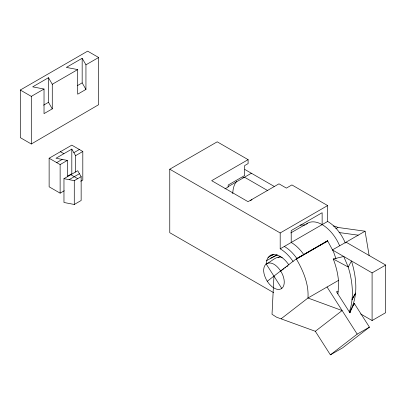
<?xml version="1.0" encoding="UTF-8"?>
<svg xmlns="http://www.w3.org/2000/svg" width="406" height="406" viewBox="0 0 406 406"><rect width="100%" height="100%" fill="white"/><g stroke="black" fill="none" stroke-linecap="round" stroke-linejoin="round"><path stroke-width="0.61" d="M385.7 265.062L372.089 272.883L332.382 249.918L346.064 242.179L385.7 265.062L385.614 312.727L372.089 320.537L360.68 313.95M349.282 311.97C351.525 306.002 352.256 299.572 352.393 293.228A76.272 44.036 60 0 0 349.754 272.462L348.236 267.031L343.72 256.48L333.26 258.982A56.835 32.815 60 0 1 338.645 285.291L337.888 293.888M349.353 312.442C353.89 304.886 355.823 296.035 355.829 287.275A71.41 41.229 60 0 0 351.464 261.043L348.236 267.031L333.26 258.982M273.948 276.146L272.02 314.295L276.638 317.238L315.33 331.291L330.393 354.854L342.634 347.846L369.45 327.155L354.255 303.389L349.84 312.666L336.422 291.681L338.234 291.818M266.234 263.961C266.24 260.302 267.869 256.501 271.284 254.841M353.555 305.713L354.255 303.389M352.002 299.917L355.504 293.386M352.114 299.166L355.56 293.01M306.474 224.264L307.616 223.204A29.161 16.834 60 0 1 339.589 245.711M325.084 242.681L327.551 240.738L333.58 251.943L336.021 258.891M327.551 240.738L296.273 258.855L267.239 281.292L269.477 284.276L272.035 286.722L274.72 288.448A14.58 8.419 60 0 0 283.743 285.504A14.58 8.419 60 0 0 280.673 270.99C277.638 266.453 271.898 260.693 266.123 263.864C261.484 268.696 264.276 276.303 267.239 281.292M281.175 318.746L307.961 298.014L338.736 280.247M315.33 331.291L342.116 310.56L307.961 298.014C308.936 284.19 303.257 270.822 296.436 259.094L296.273 258.855L327.672 240.956L296.436 259.094M330.393 354.854L357.184 334.123L369.45 327.155M283.758 268.818L280.673 270.99L281.728 270.376M284.789 268.097L285.819 267.376M286.844 266.651L287.874 265.93M31.298 143.993L98.648 104.702L98.648 57.495L87.65 51.146L20.3 90.03L20.3 137.644L31.298 143.993L31.298 96.379L44.026 89.031L44.026 113.629L52.272 108.869L52.272 84.27L48.492 77.719L32.683 86.848L44.026 89.031M82.169 58.276L66.361 67.406L77.698 69.588L77.698 94.187L85.945 89.427L85.945 64.823L82.169 58.276L82.169 82.88L85.945 89.427M52.272 84.27L77.698 69.588M85.945 64.823L98.648 57.495M43.584 105.154L48.492 102.322L48.492 77.719M77.262 85.712L82.169 82.88M64.249 190.774L60.129 193.154L49.131 186.806L49.131 158.233L71.811 145.14L82.809 151.489L82.809 180.061L80.743 181.249M75.592 172.058L75.592 155.655L71.811 149.109L56.003 158.233L67.345 160.416L67.345 176.818M56.693 162.598L62.189 159.426M73.872 152.681L79.368 149.504M49.131 158.233L60.129 164.582L67.345 160.416M75.592 155.655L82.809 151.489M67.452 176.229L71.811 173.712L71.811 149.109M63.965 178.676L77.713 170.738L81.149 176.691L81.149 200.498L74.273 204.467L63.965 202.482L63.965 178.676L74.273 180.66L81.149 176.691M69.121 179.665L79.429 173.717M273.593 292.624L169.764 232.694L169.764 169.206L217.21 141.816L248.107 159.649L248.107 163.598L244.671 165.582L244.671 175.524L228.172 185.045L228.172 187.029L224.98 188.871M248.107 159.649L211.678 180.68L248.051 201.68L278.978 183.827L286.392 188.105L291.894 184.933L327.637 205.568L327.637 221.443A29.156 16.834 60 0 1 345.293 243.037M228.01 186.73L251.375 173.24M250.243 200.701L251.964 199.706M169.764 169.206L280.191 232.963L327.637 205.568M290.797 232.912L307.616 223.204M293.112 261.494A29.156 16.834 60 0 0 280.191 248.832L327.637 221.443M268.021 257.531L273.263 254.501M266.625 260.652L276.801 254.78M335.843 228.685L337.959 227.461L365.065 231.207L369.12 255.486M346.064 242.179L365.065 231.207M277.988 257.703L280.181 256.44M272.167 255.135L273.842 254.263M270.772 258.262L277.537 254.932M270.249 255.44C277.765 252.314 285.012 259.114 288.874 264.966M242.727 177.767L244.503 177.209L267.843 190.683M296.273 258.855L297.476 258.597M300.13 225.086L305.094 224.98M339.096 232.536L358.193 235.175M282.185 257.424C276.126 255.252 271.381 262.114 266.123 263.864L281.764 288.407M337.959 227.461L335.29 226.32A14.58 8.419 60 0 0 333.397 226.046M60.387 151.737L63.894 153.681M244.869 169.485L274.177 186.405M20.3 90.03L31.298 96.379M70.837 174.707L77.713 178.676M327.053 286.996L357.184 334.123M48.492 102.322L52.272 108.869M372.089 272.883L372.089 320.537M322.136 224.614L322.136 212.708L291.209 230.567L291.209 242.468A29.156 16.834 60 0 1 303.82 254.669M280.191 232.963L280.191 248.832M74.273 180.66L74.273 204.467M60.129 164.582L60.129 193.154M232.77 193.662A34.018 19.64 60 0 1 236.683 181.309M284.337 246.437A29.156 16.834 60 0 1 296.903 258.571M350.601 311.808A72.476 41.843 60 0 1 349.957 312.798"/></g></svg>
